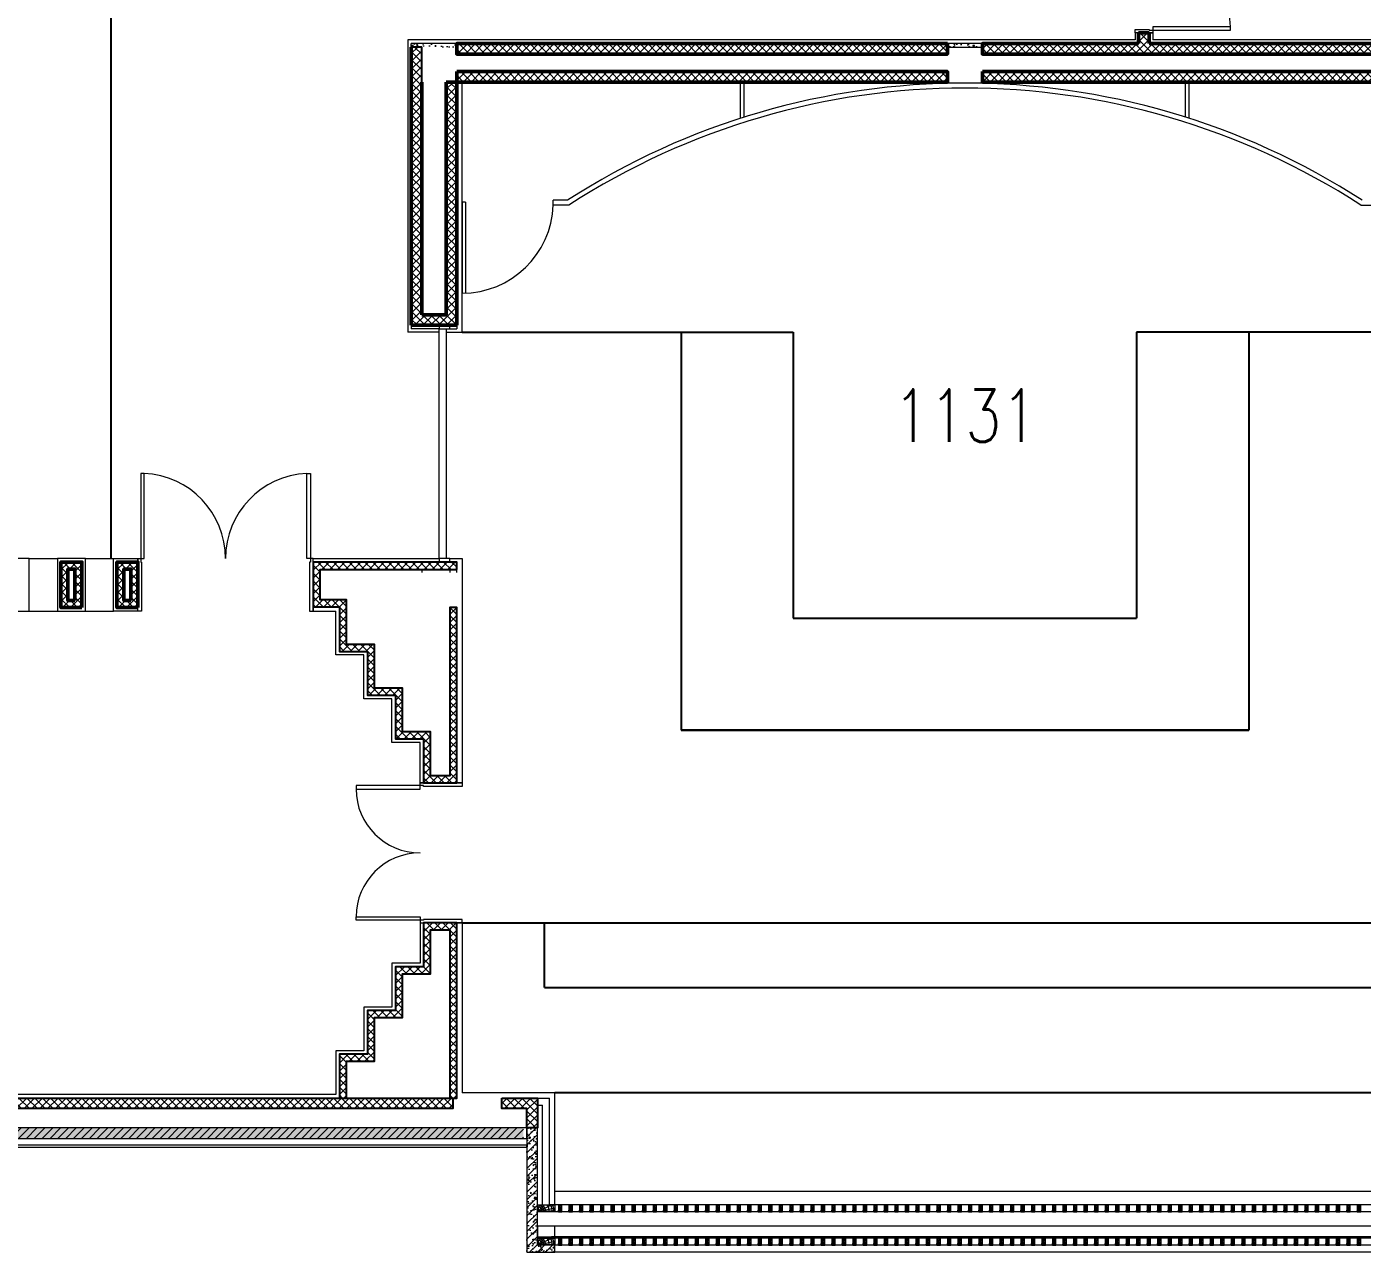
# Model space of a CAD drawing. Header units: inches. Extents: x 13084 to 220150, y 6494 to 167180.
# Drawn here: x 184728 to 203786, y 114680 to 132170 of the extents above; entities that cross this region are included whole.
import ezdxf
from ezdxf.enums import TextEntityAlignment as Align

# ---------------------------------------------------------------- set-up
doc = ezdxf.new("R2010")
doc.units = ezdxf.units.IN
doc.header["$MEASUREMENT"] = 0
for name, color, linetype, lineweight in [('Ground Floor$0$A-G23-M-Stairs-Concrete', 251, 'Continuous', 25), ('Ground Floor$0$A-G250-G-Walls-Low-Level', 8, 'Continuous', 15), ('Ground Floor$0$A-G250-G-Walls-Precast-Concrete', 7, 'Continuous', 15), ('Ground Floor$0$A-G250-M-Walls-Blockwork', 7, 'Continuous', 25), ('Ground Floor$0$A-G250-M-Walls-Concrete', 7, 'Continuous', 20), ('Ground Floor$0$A-G250-M-Walls-Plasterboard-Partition', 7, 'Continuous', 15), ('Ground Floor$0$A-G252-H-Internal-Walls', 251, 'Continuous', 9), ('Ground Floor$0$A-G262-H-Precast-Panel', 251, 'Continuous', 5), ('Ground Floor$0$A-G312-M-Wall-Cladding-Panel', 7, 'Continuous', 9), ('Ground Floor$0$A-G312-M-Wall-Finish-Plaster', 7, 'Continuous', 15), ('Ground Floor$0$A-G321-M-Window', 251, 'Continuous', 9), ('Ground Floor$0$A-G322-M-Door', 251, 'Continuous', 15), ('Ground Floor$0$Z-Z001-S-Room-Name-Identification-250', 7, 'Continuous', 15)]:
    doc.layers.add(name, color=color, linetype=linetype, lineweight=lineweight)
doc.styles.add('Ground Floor$0$Tag-RomanS', font='romans.shx', dxfattribs={"width": 0.8})
pattern_1 = [(45, (31640.24, 164129.57), (-56.1266, 56.1266), []), (135, (31640.24, 164129.57), (-56.1266, -56.1266), [])]
pattern_2 = [(45, (31615.24, 164129.57), (-56.1266, 56.1266), []), (135, (31615.24, 164129.57), (-56.1266, -56.1266), [])]
pattern_3 = [(45, (31615.24, 164139.57), (-56.1266, 56.1266), []), (135, (31615.24, 164139.57), (-56.1266, -56.1266), [])]
pattern_4 = [(45, (31615.24, 164104.57), (-56.1266, 56.1266), []), (135, (31615.24, 164104.57), (-56.1266, -56.1266), [])]

# ---------------------------------------------------------------- blocks, each defined once
blk = doc.blocks.new('Ground Floor$0$d33')
at = {"layer": 'Ground Floor$0$A-G322-M-Door', "elevation": 0}
for points in [[(159338, -43238), (159388, -43238), (159388, -44150), (159338, -44150)], [(161262, -43238), (161212, -43238), (161212, -44150), (161262, -44150)], [(159350, -44200), (159338, -44200), (159338, -44150), (159300, -44150), (159300, -44750), (159350, -44750)], [(161250, -44200), (161262, -44200), (161262, -44150), (161300, -44150), (161300, -44750), (161250, -44750)]]:
    blk.add_lwpolyline(points, close=True, dxfattribs=at)
at = {"layer": 'Ground Floor$0$A-G322-M-Door'}
for centre, start, end in [((159388, -44150, 0), 0, 90), ((161212, -44150, 0), 90, 180)]:
    blk.add_arc(centre, 912, start, end, dxfattribs=at)
blk = doc.blocks.new('Ground Floor$0$tag-roomname')
at = {"lineweight": 18, "ltscale": 0.01, "style": 'Ground Floor$0$Tag-RomanS', "width": 0.8}
blk.add_attdef('ROOM_NO_2', text='', height=3, dxfattribs=at).set_placement((0, 1.612), align=Align.MIDDLE_CENTER)
at = {"linetype": 'ByBlock', "lineweight": 13, "ltscale": 0.01, "style": 'Ground Floor$0$Tag-RomanS', "width": 0.8, "flags": 1}
for tag, p in [('ROOM_NAME_1', (0, -2.288)), ('AREA', (0, -5.744))]:
    blk.add_attdef(tag, text='', height=2.8, dxfattribs=at).set_placement(p, align=Align.MIDDLE_CENTER)
blk = doc.blocks.new('Ground Floor$0$Timber 100x50')
for q in [(10, 100), (26, 100), (50, 99), (50, 54), (50, 29), (50, 10)]:
    blk.add_line((0, 0), q)
blk.add_lwpolyline([(50, 100), (0, 100), (0, 0), (50, 0)], close=True)
for radius, start in [(96.5, 58.7833), (73.4, 47.0714), (52, 16.0273), (34.3, 0), (21.6, 0), (11.7, 0), (5.41, 0)]:
    blk.add_arc((0, 0), radius, start, 90)
blk = doc.blocks.new('Ground Floor$0$D2050')
at = {"layer": 'Ground Floor$0$A-G322-M-Door'}
for points in [[(-1110, 1110), (-1060, 1110), (-1060, 0), (-1110, 0)], [(1110, 1110), (1060, 1110), (1060, 0), (1110, 0)], [(-1150, -250), (-1100, -250), (-1100, -50), (-1110, -50), (-1110, 0), (-1150, 0)]]:
    blk.add_lwpolyline(points, close=True, dxfattribs=at)
at = {"layer": 'Ground Floor$0$A-G322-M-Door', "elevation": 0}
blk.add_lwpolyline([(1150, -250), (1100, -250), (1100, -50), (1110, -50), (1110, 0), (1150, 0)], close=True, dxfattribs=at)
at = {"layer": 'Ground Floor$0$A-G322-M-Door'}
for centre, start, end in [((-1112, -1), 0.042, 87.3181), ((1112, -1), 92.6819, 179.958)]:
    blk.add_arc(centre, 1112, start, end, dxfattribs=at)
blk = doc.blocks.new('Ground Floor$0$d2500-a')
at = {"layer": 'Ground Floor$0$A-G322-M-Door'}
for points in [[(-1210, 0), (-1160, 0), (-1160, 1213), (-1210, 1213)], [(1210, 0), (1160, 0), (1160, 1213), (1210, 1213)], [(-1250, 0), (-1210, 0), (-1210, -50), (-1200, -50), (-1200, -750), (-1250, -750)], [(1250, 0), (1210, 0), (1210, -50), (1200, -50), (1200, -750), (1250, -750)]]:
    blk.add_lwpolyline(points, close=True, dxfattribs=at)
for centre, start, end in [((-1211, 3), 359.8436, 87.5975), ((1211, 3), 92.4025, 180.1564)]:
    blk.add_arc(centre, 1211, start, end, dxfattribs=at)

msp = doc.modelspace()

# ---------------------------------------------------------------- hatches: boundary and pattern name
at = {"layer": 'Ground Floor$0$A-G252-H-Internal-Walls'}
h = msp.add_hatch(dxfattribs=at)
h.set_pattern_fill('ANSI37', color=256, scale=25, style=0)
h.set_pattern_definition(pattern_2)
h.paths.add_polyline_path([(205065, 131780), (205065, 131930), (200745, 131930), (200745, 132080), (200595, 132080), (200595, 131930), (198366, 131930), (198366, 131780), (200726, 131780)])
h = msp.add_hatch(dxfattribs=at)
h.set_pattern_fill('AR-CONC', color=256, angle=90, style=0)
h.set_pattern_definition([(140, (31615.24, 164129.57), (15.93909, 182.18467), [19.05, -209.55]), (85, (31615.24, 164129.57), (-191.05664, -35.24283), [15.24, -167.64]), (190.451, (31616.57, 164144.75), (-175.11669, 146.9425), [16.19, -178.09]), (136.1842, (31564.44, 164129.57), (42.04233, 271.07904), [28.575, -314.325]), (186.6356, (31567.94, 164152.16), (-247.42556, 237.40423), [24.285, -267.135]), (81.184, (31564.44, 164129.57), (-247.4251, 237.4046), [22.86, -251.46]), (111, (31577.14, 164154.97), (102.26552, 151.61488), [19.05, -209.55]), (56, (31577.14, 164154.97), (-184.18797, 61.80203), [15.24, -167.64]), (161.4514, (31585.66, 164167.6), (-81.92286, 213.4165), [16.19, -178.09]), (127.5, (31615.24, 164129.57), (-84.55504, 3.088603), [0, -165.608, 0, -170.18, 0, -168.275]), (97.5, (31615.24, 164129.57), (-100.180575, 66.81966), [0, -97.028, 0, -161.798, 0, -64.135]), (57.5, (31615.24, 164072.93), (5.728744, 135.590595), [0, -63.5, 0, -198.12, 0, -262.89]), (47.5, (31615.24, 164047.53), (-25.42649, 148.12918), [0, -82.55, 0, -131.572, 0, -186.69])])
h.paths.add_polyline_path([(190615, 131930), (190215, 131930), (190215, 131880), (190365, 131880), (190615, 131880)])
h.paths.add_polyline_path([(190865, 131930), (190615, 131930), (190615, 131880), (190865, 131880)])
h = msp.add_hatch(dxfattribs=at)
h.set_pattern_fill('ANSI37', color=256, scale=25, style=0)
h.set_pattern_definition(pattern_3)
h.paths.add_polyline_path([(197865, 131930), (190865, 131930), (190865, 131780), (197865, 131780)])
h = msp.add_hatch(dxfattribs=at)
h.set_pattern_fill('AR-CONC', color=256, angle=90, style=0)
h.set_pattern_definition([(140, (31616.24, 164129.57), (15.93909, 182.18467), [19.05, -209.55]), (85, (31616.24, 164129.57), (-191.05664, -35.24283), [15.24, -167.64]), (190.451, (31617.57, 164144.75), (-175.11669, 146.9425), [16.19, -178.09]), (136.1842, (31565.44, 164129.57), (42.04233, 271.07904), [28.575, -314.325]), (186.6356, (31568.94, 164152.16), (-247.42556, 237.40423), [24.285, -267.135]), (81.184, (31565.44, 164129.57), (-247.4251, 237.4046), [22.86, -251.46]), (111, (31578.14, 164154.97), (102.26552, 151.61488), [19.05, -209.55]), (56, (31578.14, 164154.97), (-184.18797, 61.80203), [15.24, -167.64]), (161.4514, (31586.66, 164167.6), (-81.92286, 213.41649), [16.19, -178.09]), (127.5, (31616.24, 164129.57), (-84.55504, 3.088603), [0, -165.608, 0, -170.18, 0, -168.275]), (97.5, (31616.24, 164129.57), (-100.180575, 66.819663), [0, -97.028, 0, -161.798, 0, -64.135]), (57.5, (31616.24, 164072.93), (5.728744, 135.590595), [0, -63.5, 0, -198.12, 0, -262.89]), (47.5, (31616.24, 164047.53), (-25.42649, 148.12918), [0, -82.55, 0, -131.572, 0, -186.69])])
h.paths.add_polyline_path([(198366, 131930), (198116, 131930), (198116, 131880), (198366, 131880)])
h.paths.add_polyline_path([(198116, 131930), (197866, 131930), (197866, 131880), (198116, 131880)])
h = msp.add_hatch(dxfattribs=at)
h.set_pattern_fill('ANSI37', color=256, scale=25, style=0)
h.set_pattern_definition(pattern_2)
h.paths.add_polyline_path([(190865, 131380), (190715, 131380), (190715, 128060), (190365, 128060), (190365, 131380), (190365, 131880), (190215, 131880), (190215, 127910), (190865, 127910)])
h = msp.add_hatch(dxfattribs=at)
h.set_pattern_fill('ANSI37', color=256, scale=25, style=0)
h.set_pattern_definition(pattern_4)
h.paths.add_polyline_path([(190865, 131530), (197865, 131530), (197865, 131380), (190865, 131380)])
h = msp.add_hatch(dxfattribs=at)
h.set_pattern_fill('ANSI37', color=256, scale=25, style=0)
h.set_pattern_definition(pattern_4)
h.paths.add_polyline_path([(198365, 131530), (205365, 131530), (205365, 131380), (198365, 131380)])
h = msp.add_hatch(dxfattribs=at)
h.set_pattern_fill('ANSI37', color=256, scale=25, style=0)
h.set_pattern_definition([(45, (31615.24, 141779.57), (-56.1266, 56.1266), []), (135, (31615.24, 141779.57), (-56.1266, -56.1266), [])])
h.paths.add_polyline_path([(185515, 124530), (185215, 124530), (185215, 124280), (185315, 124280), (185315, 124430), (185415, 124430), (185415, 124280), (185515, 124280)])
h.paths.add_polyline_path([(185515, 124280), (185415, 124280), (185415, 123980), (185315, 123980), (185315, 124280), (185215, 124280), (185215, 123880), (185515, 123880)])
h = msp.add_hatch(dxfattribs=at)
h.set_pattern_fill('ANSI37', color=256, scale=25, style=0)
h.set_pattern_definition([(45, (32415.24, 141779.57), (-56.1266, 56.1266), []), (135, (32415.24, 141779.57), (-56.1266, -56.1266), [])])
h.paths.add_polyline_path([(186315, 124530), (186015, 124530), (186015, 124280), (186115, 124280), (186115, 124430), (186215, 124430), (186215, 124280), (186315, 124280)])
h.paths.add_polyline_path([(186315, 124280), (186215, 124280), (186215, 123980), (186115, 123980), (186115, 124280), (186015, 124280), (186015, 123880), (186315, 123880)])
h = msp.add_hatch(dxfattribs=at)
h.set_pattern_fill('ANSI37', color=256, scale=25, style=0)
h.set_pattern_definition(pattern_1)
h.paths.add_polyline_path([(190865, 124425), (190865, 124530), (188815, 124530), (188815, 123890), (189190, 123890), (189190, 123255), (189590, 123255), (189590, 122630), (189990, 122630), (189990, 122005), (190390, 122005), (190390, 121380), (190865, 121380), (190865, 123880), (190765, 123880), (190765, 121480), (190490, 121480), (190490, 122105), (190090, 122105), (190090, 122730), (189690, 122730), (189690, 123355), (189290, 123355), (189290, 123990), (188915, 123990), (188915, 124425)])
h = msp.add_hatch(dxfattribs=at)
h.set_pattern_fill('ANSI37', color=256, scale=25, style=0)
h.set_pattern_definition(pattern_1)
h.paths.add_polyline_path([(189190, 116880), (189290, 116880), (189290, 117405), (189690, 117405), (189690, 118030), (190090, 118030), (190090, 118655), (190490, 118655), (190490, 119280), (190765, 119280), (190765, 116880), (190865, 116880), (190865, 119380), (190390, 119380), (190390, 118755), (189990, 118755), (189990, 118130), (189590, 118130), (189590, 117505), (189190, 117505)])
h = msp.add_hatch(dxfattribs=at)
h.set_pattern_fill('ANSI37', color=256, scale=25, style=0)
h.set_pattern_definition(pattern_3)
h.paths.add_polyline_path([(184010, 116880), (190810, 116880), (190810, 116730), (184010, 116730)])
h = msp.add_hatch(dxfattribs=at)
h.set_pattern_fill('ANSI37', color=256, scale=25, style=0)
h.set_pattern_definition(pattern_2)
h.paths.add_polyline_path([(191510, 116880), (192015, 116880), (192015, 116455), (191865, 116455), (191865, 116730), (191510, 116730)])
at = {"layer": 'Ground Floor$0$A-G262-H-Precast-Panel'}
h = msp.add_hatch(dxfattribs=at)
h.set_pattern_fill('AR-CONC', color=256, style=0)
h.set_pattern_definition([(50, (31615.24, 164129.57), (182.18467, -15.93909), [19.05, -209.55]), (355, (31615.24, 164129.57), (-35.24283, 191.05664), [15.24, -167.64]), (100.451, (31630.42, 164128.24), (146.9425, 175.11669), [16.19, -178.09]), (46.1842, (31615.24, 164180.37), (271.07904, -42.04233), [28.575, -314.325]), (96.6356, (31637.83, 164176.87), (237.40423, 247.42556), [24.285, -267.135]), (351.184, (31615.24, 164180.37), (237.4046, 247.4251), [22.86, -251.46]), (21, (31640.64, 164167.67), (151.61488, -102.26552), [19.05, -209.55]), (326, (31640.64, 164167.67), (61.80203, 184.18797), [15.24, -167.64]), (71.4514, (31653.27, 164159.15), (213.4165, 81.92286), [16.19, -178.09]), (37.5, (31615.24, 164129.57), (3.088603, 84.55504), [0, -165.608, 0, -170.18, 0, -168.275]), (7.5, (31615.24, 164129.57), (66.819663, 100.180575), [0, -97.028, 0, -161.798, 0, -64.135]), (327.5, (31558.6, 164129.57), (135.590595, -5.728744), [0, -63.5, 0, -198.12, 0, -262.89]), (317.5, (31533.2, 164129.57), (148.12918, 25.42649), [0, -82.55, 0, -131.572, 0, -186.69])])
h.paths.add_polyline_path([(191815, 116455), (182283, 116455), (182283, 116305), (191815, 116305)])
h = msp.add_hatch(dxfattribs=at)
h.set_pattern_fill('ANSI31', color=256, scale=25, style=0)
h.set_pattern_definition([(45, (31615.24, 164129.57), (-56.1266, 56.1266), [])])
h.paths.add_polyline_path([(191815, 116455), (182283, 116455), (182283, 116305), (191815, 116305)])
h = msp.add_hatch(dxfattribs=at)
h.set_pattern_fill('ANSI31', color=256, scale=25, style=0)
h.set_pattern_definition([(45, (31665.24, 164129.57), (-56.1266, 56.1266), [])])
h.paths.add_polyline_path([(192015, 116455), (191865, 116455), (191865, 114680), (192265, 114680), (192265, 114780), (192015, 114780)])
h = msp.add_hatch(dxfattribs=at)
h.set_pattern_fill('AR-CONC', color=256, style=0)
h.set_pattern_definition([(50, (31665.24, 164129.57), (182.18467, -15.93909), [19.05, -209.55]), (355, (31665.24, 164129.57), (-35.24283, 191.05664), [15.24, -167.64]), (100.451, (31680.42, 164128.24), (146.9425, 175.11669), [16.19, -178.09]), (46.1842, (31665.24, 164180.37), (271.07904, -42.04233), [28.575, -314.325]), (96.6356, (31687.83, 164176.87), (237.40423, 247.42556), [24.285, -267.135]), (351.184, (31665.24, 164180.37), (237.4046, 247.4251), [22.86, -251.46]), (21, (31690.64, 164167.67), (151.61488, -102.26552), [19.05, -209.55]), (326, (31690.64, 164167.67), (61.80203, 184.18797), [15.24, -167.64]), (71.4514, (31703.27, 164159.15), (213.4165, 81.92286), [16.19, -178.09]), (37.5, (31665.24, 164129.57), (3.088603, 84.55504), [0, -165.608, 0, -170.18, 0, -168.275]), (7.5, (31665.24, 164129.57), (66.819663, 100.180575), [0, -97.028, 0, -161.798, 0, -64.135]), (327.5, (31608.6, 164129.57), (135.590595, -5.728744), [0, -63.5, 0, -198.12, 0, -262.89]), (317.5, (31583.2, 164129.57), (148.12918, 25.42649), [0, -82.55, 0, -131.572, 0, -186.69])])
h.paths.add_polyline_path([(191865, 114680), (192265, 114680), (192265, 114780), (192015, 114780), (192015, 116455), (191865, 116455)])

# ---------------------------------------------------------------- linework, layer by layer
at = {"layer": 'Ground Floor$0$A-G23-M-Stairs-Concrete'}
for p, q in [((185928, 135040), (185928, 124580, 0)), ((190940, 127810, 0), (195665, 127810, 0)), ((194065, 127810, 0), (194065, 122130, 0)), ((195665, 127810, 0), (195665, 123730, 0)), ((200565, 127810, 0), (200565, 123730, 0)), ((204015, 127810, 0), (200565, 127810, 0)), ((202166, 127810, 0), (202166, 122130, 0)), ((195665, 123730, 0), (200565, 123730, 0)), ((202166, 122130, 0), (194065, 122130, 0)), ((190940, 119380), (192115, 119380)), ((192115, 118460, 0), (192115, 119380)), ((192115, 119380), (204115, 119380)), ((192115, 118460, 0), (204115, 118460, 0)), ((203965, 116955), (192265, 116955))]:
    msp.add_line(p, q, dxfattribs=at)
msp.add_lwpolyline([(194065, 122130), (202166, 122130)], dxfattribs=at)
at = {"layer": 'Ground Floor$0$A-G250-G-Walls-Low-Level'}
for p, q in [((184765, 124580), (185165, 124580)), ((185565, 124580), (185965, 124580)), ((184765, 123830), (185165, 123830)), ((185565, 123830), (185965, 123830)), ((203965, 115545), (192265, 115545)), ((192015, 115255), (192046, 115355)), ((192015, 115255), (192217, 115355)), ((192015, 115255), (192115, 115355)), ((192015, 115255), (192265, 115314)), ((204029, 115355), (192190, 115355)), ((192015, 115255), (192265, 115277)), ((204029, 115255), (192190, 115255)), ((192015, 114780), (192046, 114880)), ((192015, 114780), (192217, 114880)), ((192015, 114780), (192115, 114880)), ((192015, 114780), (192265, 114839)), ((192015, 114780), (192265, 114802)), ((203965, 114880), (192190, 114880)), ((203965, 114780), (192190, 114780)), ((204015, 114680), (192215, 114680))]:
    msp.add_line(p, q, dxfattribs=at)
at = {"layer": 'Ground Floor$0$A-G250-G-Walls-Low-Level', "elevation": 0}
for points in [[(192265, 115255), (192015, 115255), (192015, 115355), (192265, 115355)], [(192265, 114780), (192015, 114780), (192015, 114880), (192265, 114880)]]:
    msp.add_lwpolyline(points, close=True, dxfattribs=at)
at = {"layer": 'Ground Floor$0$A-G250-G-Walls-Low-Level'}
for centre, radius, end in [((192015, 115255), 98.5, 90), ((192015, 115255), 73.5, 90), ((192015, 115255), 119, 56.8494), ((192015, 115255), 172, 35.5837), ((192015, 115255), 214, 27.8892), ((192015, 115255), 238, 24.8738), ((192015, 115255), 37.6, 90), ((192015, 115255), 13.1, 90), ((192015, 114780), 98.5, 90), ((192015, 114780), 73.5, 90), ((192015, 114780), 37.6, 90), ((192065, 114780), 13.1, 90), ((192015, 114780), 119, 56.8494), ((192015, 114780), 172, 35.5837), ((192015, 114780), 214, 27.8892), ((192015, 114780), 238, 24.8738)]:
    msp.add_arc(centre, radius, 0, end, dxfattribs=at)
at = {"layer": 'Ground Floor$0$A-G250-G-Walls-Precast-Concrete'}
for p, q in [((192015, 116455), (191865, 116455)), ((191865, 116455), (191865, 114680)), ((192015, 114780), (192015, 116455)), ((192265, 114780), (192015, 114780)), ((192265, 114680), (192265, 114780)), ((191865, 114680), (192265, 114680))]:
    msp.add_line(p, q, dxfattribs=at)
at = {"layer": 'Ground Floor$0$A-G250-G-Walls-Precast-Concrete', "elevation": 0}
msp.add_lwpolyline([(191865, 116305), (191865, 116455), (172440, 116455), (172440, 116630), (172290, 116630), (172290, 116305), (191865, 116305)], dxfattribs=at)
at = {"layer": 'Ground Floor$0$A-G250-M-Walls-Blockwork', "lineweight": 50, "ltscale": 0.02}
for p, q in [((200595, 131930, 0), (200595, 132080, 0)), ((200745, 132080, 0), (200595, 132080, 0)), ((200745, 131930, 0), (200745, 132080, 0)), ((190215, 131880), (190215, 127910, 0)), ((190365, 128060, 0), (190365, 131380, 0)), ((190865, 131380, 0), (190715, 131380, 0)), ((190715, 131380, 0), (190715, 128060, 0)), ((190865, 127910, 0), (190865, 131380, 0)), ((190215, 127910, 0), (190865, 127910, 0)), ((190715, 128060, 0), (190365, 128060, 0))]:
    msp.add_line(p, q, dxfattribs=at)
at = {"layer": 'Ground Floor$0$A-G250-M-Walls-Blockwork'}
for p, q in [((190365, 131880), (190215, 131880)), ((190365, 131380), (190365, 131880))]:
    msp.add_line(p, q, dxfattribs=at)
at = {"layer": 'Ground Floor$0$A-G250-M-Walls-Blockwork', "lineweight": 50, "ltscale": 0.02, "elevation": 0}
for points in [[(197865, 131930), (190865, 131930), (190865, 131780), (197865, 131780)], [(190865, 131530), (197865, 131530), (197865, 131380), (190865, 131380)], [(198365, 131530), (205365, 131530), (205365, 131380), (198365, 131380)], [(185515, 123880), (185215, 123880), (185215, 124530), (185515, 124530)], [(186315, 123880), (186015, 123880), (186015, 124530), (186315, 124530)], [(185415, 123980), (185315, 123980), (185315, 124430), (185415, 124430)], [(186215, 123980), (186115, 123980), (186115, 124430), (186215, 124430)]]:
    msp.add_lwpolyline(points, close=True, dxfattribs=at)
msp.add_lwpolyline([(200745, 131930), (205065, 131930), (205065, 131780), (200726, 131780), (200726, 131780), (198366, 131780), (198366, 131930), (200576, 131930), (200576, 131930), (200595, 131930)], dxfattribs=at)
at = {"layer": 'Ground Floor$0$A-G250-M-Walls-Blockwork', "elevation": 0}
for points in [[(190865, 124425), (190865, 124530), (188815, 124530), (188815, 123890), (189190, 123890), (189190, 123255), (189590, 123255), (189590, 122630), (189990, 122630), (189990, 122005), (190390, 122005), (190390, 121380), (190865, 121380), (190865, 123880), (190765, 123880), (190765, 121480), (190490, 121480), (190490, 122105), (190090, 122105), (190090, 122730), (189690, 122730), (189690, 123355), (189290, 123355), (189290, 123990), (188915, 123990), (188915, 124425), (190865, 124425)], [(189190, 116880), (189290, 116880), (189290, 117405), (189690, 117405), (189690, 118030), (190090, 118030), (190090, 118655), (190490, 118655), (190490, 119280), (190765, 119280), (190765, 116880), (190865, 116880), (190865, 119380), (190390, 119380), (190390, 118755), (189990, 118755), (189990, 118130), (189590, 118130), (189590, 117505), (189190, 117505), (189190, 116880)]]:
    msp.add_lwpolyline(points, dxfattribs=at)
msp.add_lwpolyline([(184010, 116880), (190810, 116880), (190810, 116730), (184010, 116730)], close=True, dxfattribs=at)
at = {"layer": 'Ground Floor$0$A-G250-M-Walls-Blockwork'}
msp.add_lwpolyline([(191510, 116880), (192015, 116880), (192015, 116455), (191865, 116455), (191865, 116730), (191510, 116730)], close=True, dxfattribs=at)
at = {"layer": 'Ground Floor$0$A-G250-M-Walls-Concrete'}
for p, q in [((190865, 131930, 0), (190215, 131930, 0)), ((190215, 131880), (190215, 131930))]:
    msp.add_line(p, q, dxfattribs=at)
at = {"layer": 'Ground Floor$0$A-G250-M-Walls-Concrete', "elevation": 0}
msp.add_lwpolyline([(198366, 131930), (197865, 131930), (197865, 131880), (198366, 131880)], close=True, dxfattribs=at)
at = {"layer": 'Ground Floor$0$A-G250-M-Walls-Plasterboard-Partition'}
for p, q in [((194915, 130863, 0), (194915, 131365, 0)), ((194965, 130879, 0), (194965, 131365, 0)), ((201265, 130879, 0), (201265, 131365, 0)), ((201315, 130863, 0), (201315, 131365, 0)), ((192444, 129693, 0), (192240, 129693, 0)), ((192465, 129623, 0), (192240, 129623, 0)), ((203765, 129623, 0), (203990, 129623, 0))]:
    msp.add_line(p, q, dxfattribs=at)
for radius, start, end in [(10456, 57.1567, 122.8433), (10386, 57.0431, 122.9569)]:
    msp.add_arc((198115, 120908, 0), radius, start, end, dxfattribs=at)
at = {"layer": 'Ground Floor$0$A-G312-M-Wall-Cladding-Panel', "elevation": 0}
msp.add_lwpolyline([(172165, 116480), (172165, 116180), (191865, 116180), (191865, 116210), (172195, 116210), (172195, 116480)], close=True, dxfattribs=at)
at = {"layer": 'Ground Floor$0$A-G312-M-Wall-Finish-Plaster'}
for p, q in [((200545, 132080, 0), (200545, 131980, 0)), ((200595, 132080, 0), (200545, 132080, 0)), ((200745, 132080, 0), (200795, 132080, 0)), ((200795, 132080, 0), (200795, 131980, 0)), ((190165, 131980), (190165, 127810)), ((200545, 131980), (190165, 131980)), ((205015, 131980), (200795, 131980)), ((190940, 127810, 0), (190940, 131365, 0)), ((205290, 131365, 0), (190940, 131365, 0)), ((190215, 127910), (190215, 127860)), ((190865, 127910, 0), (190865, 127860, 0)), ((190615, 127810, 0), (190165, 127810, 0)), ((190615, 127860, 0), (190215, 127860, 0)), ((190715, 127860, 0), (190865, 127860, 0)), ((190715, 127810, 0), (190940, 127810, 0)), ((188815, 124580), (190615, 124580)), ((188815, 124530), (188815, 124580)), ((190765, 124580), (190940, 124580)), ((190865, 124380), (190865, 124525)), ((190940, 124580), (190940, 121380)), ((190365, 124425), (190365, 124380)), ((188815, 123890), (188815, 123830)), ((186315, 123830), (186315, 123880)), ((188815, 123830), (189140, 123830)), ((189140, 123205, 0), (189140, 123830, 0)), ((189540, 123205, 0), (189140, 123205, 0)), ((189540, 122580, 0), (189540, 123205, 0)), ((189940, 122580, 0), (189540, 122580, 0)), ((189940, 121955, 0), (189940, 122580, 0)), ((190340, 121955, 0), (189940, 121955, 0)), ((190340, 121380), (190340, 121955, 0)), ((190390, 121380), (190340, 121380)), ((190940, 121380), (190865, 121380)), ((190340, 119380), (190340, 118805, 0)), ((190340, 119380), (190390, 119380, 0)), ((190940, 119380), (190865, 119380)), ((190940, 119380), (190940, 116955)), ((190340, 118805, 0), (189940, 118805, 0)), ((189940, 118805, 0), (189940, 118180, 0)), ((189940, 118180, 0), (189540, 118180, 0)), ((189540, 118180, 0), (189540, 117555, 0)), ((189540, 117555, 0), (189140, 117555)), ((189140, 117555), (189140, 116930)), ((192265, 116955, 0), (190940, 116955, 0)), ((192015, 116880), (192190, 116880)), ((192190, 115355), (192190, 116880)), ((192265, 115355), (192265, 116955)), ((192015, 116780), (192090, 116780)), ((192090, 115355), (192090, 116780)), ((192265, 115355), (192190, 115355))]:
    msp.add_line(p, q, dxfattribs=at)
at = {"layer": 'Ground Floor$0$A-G312-M-Wall-Finish-Plaster', "elevation": 0}
for points in [[(184765, 124580), (184365, 124580), (184365, 123830), (184765, 123830), (184765, 124580)], [(186315, 123830), (185965, 123830), (185965, 124580), (186315, 124580), (186315, 124530)], [(190365, 124530), (190615, 124530)], [(190365, 124425), (190765, 124425), (190765, 124380)], [(189140, 116930), (176035, 116930)]]:
    msp.add_lwpolyline(points, dxfattribs=at)
at = {"layer": 'Ground Floor$0$A-G312-M-Wall-Finish-Plaster'}
msp.add_lwpolyline([(185565, 124580), (185165, 124580), (185165, 123830), (185565, 123830), (185565, 124580)], dxfattribs=at)
at = {"layer": 'Ground Floor$0$A-G321-M-Window'}
for p, q in [((204015, 115050), (192215, 115050)), ((204015, 114900), (192215, 114900))]:
    msp.add_line(p, q, dxfattribs=at)
at = {"layer": 'Ground Floor$0$A-G321-M-Window', "elevation": 0}
for points in [[(190765, 127910), (190615, 127910), (190615, 127860), (190765, 127860)], [(190615, 127860), (190715, 127860), (190715, 124580), (190615, 124580)], [(190765, 124580), (190615, 124580), (190615, 124530), (190765, 124530)], [(192265, 115050), (192015, 115050), (192015, 114900), (192265, 114900)]]:
    msp.add_lwpolyline(points, close=True, dxfattribs=at)
at = {"layer": 'Ground Floor$0$A-G322-M-Door'}
for p, q in [((190990, 129667, 0), (190940, 129667, 0)), ((190940, 129667, 0), (190940, 128366, 0)), ((190990, 129667, 0), (190990, 128367, 0)), ((192240, 129623, 0), (192240, 129693, 0))]:
    msp.add_line(p, q, dxfattribs=at)
msp.add_arc((190940, 129667, 0), 1301, 270, 358.0615, dxfattribs=at)

# ---------------------------------------------------------------- block references
at = {"layer": 'Ground Floor$0$A-G250-G-Walls-Low-Level'}
for p in [(192315, 115255), (192465, 115255), (192615, 115255), (192765, 115255), (192915, 115255), (193065, 115255), (193215, 115255), (193365, 115255), (193515, 115255), (193665, 115255), (193815, 115255), (193965, 115255), (194115, 115255), (194265, 115255), (194415, 115255), (194565, 115255), (194715, 115255), (194865, 115255), (195015, 115255), (195165, 115255), (195315, 115255), (195465, 115255), (195615, 115255), (195765, 115255), (195915, 115255), (196065, 115255), (196215, 115255), (196365, 115255), (196515, 115255), (196665, 115255), (196815, 115255), (196965, 115255), (197115, 115255), (197265, 115255), (197415, 115255), (197565, 115255), (197715, 115255), (197865, 115255), (198015, 115255), (198165, 115255), (198315, 115255), (198465, 115255), (198615, 115255), (198765, 115255), (198915, 115255), (199065, 115255), (199215, 115255), (199365, 115255), (199515, 115255), (199665, 115255), (199815, 115255), (199965, 115255), (200115, 115255), (200265, 115255), (200415, 115255), (200565, 115255), (200715, 115255), (200865, 115255), (201015, 115255), (201165, 115255), (201315, 115255), (201465, 115255), (201615, 115255), (201765, 115255), (201915, 115255), (202065, 115255), (202215, 115255), (202365, 115255), (202515, 115255), (202665, 115255), (202815, 115255), (202965, 115255), (203115, 115255), (203265, 115255), (203415, 115255), (203565, 115255), (203715, 115255), (192315, 114780), (192465, 114780), (192615, 114780), (192765, 114780), (192915, 114780), (193065, 114780), (193215, 114780), (193365, 114780), (193515, 114780), (193665, 114780), (193815, 114780), (193965, 114780), (194115, 114780), (194265, 114780), (194415, 114780), (194565, 114780), (194715, 114780), (194865, 114780), (195015, 114780), (195165, 114780), (195315, 114780), (195465, 114780), (195615, 114780), (195765, 114780), (195915, 114780), (196065, 114780), (196215, 114780), (196365, 114780), (196515, 114780), (196665, 114780), (196815, 114780), (196965, 114780), (197115, 114780), (197265, 114780), (197415, 114780), (197565, 114780), (197715, 114780), (197865, 114780), (198015, 114780), (198165, 114780), (198315, 114780), (198465, 114780), (198615, 114780), (198765, 114780), (198915, 114780), (199065, 114780), (199215, 114780), (199365, 114780), (199515, 114780), (199665, 114780), (199815, 114780), (199965, 114780), (200115, 114780), (200265, 114780), (200415, 114780), (200565, 114780), (200715, 114780), (200865, 114780), (201015, 114780), (201165, 114780), (201315, 114780), (201465, 114780), (201615, 114780), (201765, 114780), (201915, 114780), (202065, 114780), (202215, 114780), (202365, 114780), (202515, 114780), (202665, 114780), (202815, 114780), (202965, 114780), (203115, 114780), (203265, 114780), (203415, 114780), (203565, 114780), (203715, 114780)]:
    msp.add_blockref('Ground Floor$0$Timber 100x50', p, dxfattribs=at)
at = {"layer": 'Ground Floor$0$A-G322-M-Door'}
for name, p, rotation in [('Ground Floor$0$D2050', (200795, 133230), 270), ('Ground Floor$0$d33', (146190, -39921, 0), 90)]:
    msp.add_blockref(name, p, dxfattribs=dict(at, rotation=rotation))
msp.add_blockref('Ground Floor$0$d2500-a', (187565, 124580), dxfattribs=at)
at = {"layer": 'Ground Floor$0$Z-Z001-S-Room-Name-Identification-250'}
ref = msp.add_blockref('Ground Floor$0$tag-roomname', (198122, 126216), dxfattribs=dict(at, xscale=250, yscale=250, zscale=250))
ref.add_attrib('ROOM_NO_2', '1131', dxfattribs={"layer": '0', "lineweight": 18, "ltscale": 0.01, "height": 750, "style": 'Ground Floor$0$Tag-RomanS', "width": 0.8}).set_placement((198122, 126619), align=Align.MIDDLE_CENTER)

doc.saveas('drawing.dxf')
